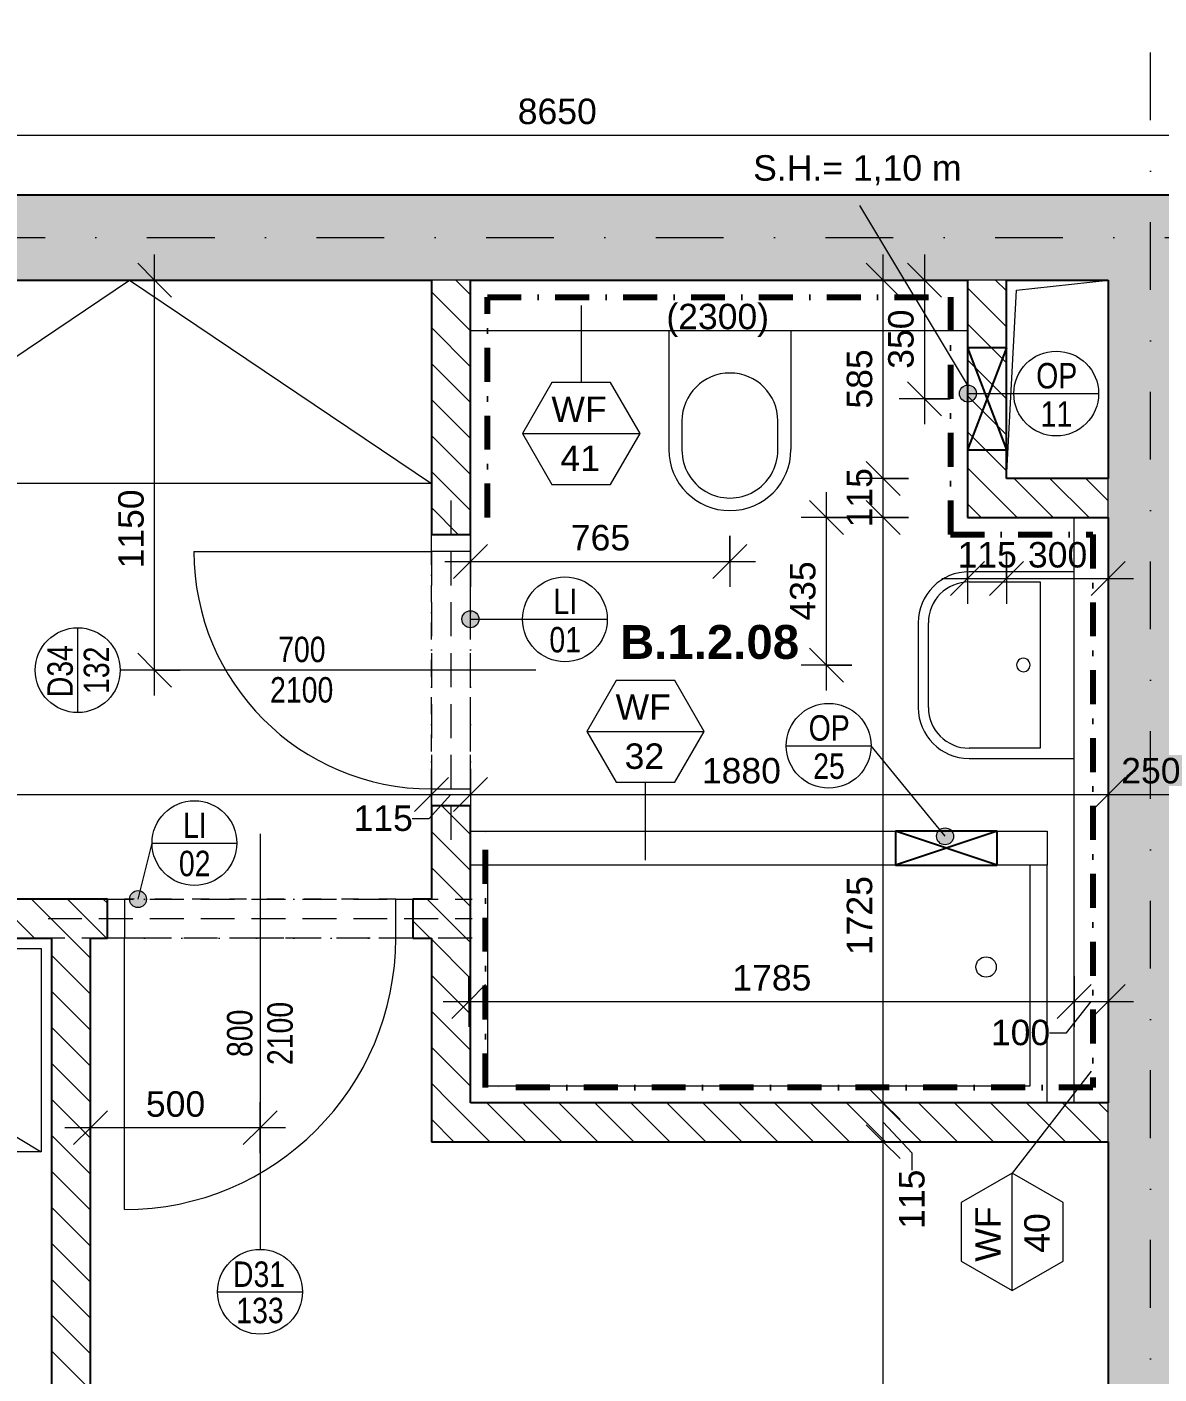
# Model space of a CAD drawing. Header units: millimetres. Extents: x -8633 to 38101, y -2985 to 57546.
# Drawn here: x 9259 to 12596, y 47453 to 51424 of the extents above; entities that cross this region are included whole.
import ezdxf

# ---------------------------------------------------------------- set-up
doc = ezdxf.new("R2010")
doc.units = ezdxf.units.MM
for name, pattern in [('HA_Dash_3mm-S1mm', [150, 100, -50]), ('HA_DashDot_10mm-S3mm', [500, 200, -150, 0, -150]), ('HA_DashDot_2_2mm-S0_6mm', [110, 50, -30, 0, -30]), ('HA_DashDot_4mm-S1mm', [200, 100, -50, 0, -50])]:
    doc.linetypes.add(name, pattern=pattern)
for name, color, linetype, lineweight in [('A-____-____-DIMS', 9, 'Continuous', 5), ('A-____-____-DIMS-50', 9, 'Continuous', 5), ('A-AREA-____-IDEN', 9, 'Continuous', 9), ('A-DETL-____-OTLN', 9, 'Continuous', 25), ('A-DETL-GENF-OTLN', 9, 'Continuous', 9), ('A-DOOR-____-IDEN', 9, 'Continuous', 9), ('A-DOOR-____-MCUT', 9, 'HA_DashDot_2_2mm-S0_6mm', 9), ('A-DOOR-____-OTLN', 9, 'Continuous', 9), ('A-DOOR-FRAM-MCUT', 9, 'Continuous', 9), ('A-GENM-____-HDLN', 9, 'HA_Dash_3mm-S1mm', 9), ('A-GENM-____-IDEN', 9, 'Continuous', 9), ('A-GENM-____-OTLN', 9, 'Continuous', 9), ('A-WALL-____-IDEN', 9, 'Continuous', 9), ('A-WALL-____-MCUT', 9, 'Continuous', 25), ('A-WALL-____-PATT', 9, 'Continuous', 25), ('G-____-____-TEXT', 9, 'Continuous', 5), ('I-FURN-____-OTLN', 9, 'Continuous', 9), ('I-WALL-____-MCUT', 9, 'Continuous', 25), ('I-WALL-____-OTLN', 9, 'Continuous', 9), ('P-SANR-FIXT-OTLN', 9, 'Continuous', 9), ('S-GRID-____-OTLN', 9, 'Continuous', 5)]:
    doc.layers.add(name, color=color, linetype=linetype, lineweight=lineweight)
doc.styles.add('Arial_1', font='arial.ttf', dxfattribs={"height": 75})
doc.styles.add('Arial_2', font='arial.ttf', dxfattribs={"width": 0.8, "height": 75})
doc.styles.add('Arial_B', font='arialbd.ttf', dxfattribs={"height": 100})
doc.dimstyles.new('Inner_Dimensions', dxfattribs={"dimscale": 304.8, "dimtxt": 76.519455, "dimasz": 0.328084, "dimexe": 0.246063, "dimexo": 0.0625, "dimgap": 0.032808, "dimtad": 1, "dimdec": 0, "dimzin": 0, "dimdsep": 46, "dimtxsty": 'Arial_1', "dimblk1": 'OBLIQUE', "dimblk2": 'OBLIQUE', "dimsah": 1, "dimcen": 0.09, "dimdle": 0.246063, "dimazin": 0, "dimtfac": 1, "dimtdec": 4, "dimtix": 1, "dimtmove": 0, "dimatfit": 3, "dimfxl": 0.246063, "dimfxlon": 1, "dimtvp": 1, "dimtolj": 1, "dimtzin": 0, "dimlwd": 9, "dimlwe": 9, "dimarcsym": 2})
doc.dimstyles.new('Inner_Dimensions_1', dxfattribs={"dimscale": 304.8, "dimtxt": 76.519455, "dimasz": 0.328084, "dimexe": 0.246063, "dimexo": 0.0625, "dimgap": 0.032808, "dimtad": 1, "dimdec": 0, "dimzin": 0, "dimdsep": 46, "dimtxsty": 'Arial_1', "dimblk1": 'OBLIQUE', "dimblk2": 'OBLIQUE', "dimsah": 1, "dimcen": 0.09, "dimdle": 0.246063, "dimazin": 0, "dimtfac": 1, "dimtdec": 4, "dimtix": 1, "dimtmove": 2, "dimatfit": 3, "dimfxl": 0.246063, "dimfxlon": 1, "dimtvp": 1, "dimtolj": 1, "dimtzin": 0, "dimlwd": 9, "dimlwe": 9, "dimarcsym": 2})
doc.dimstyles.new('Inner_Dimensions_2', dxfattribs={"dimscale": 304.8, "dimtxt": 76.519455, "dimasz": 0.328084, "dimexe": 0.246063, "dimexo": 0.0625, "dimgap": 0.032808, "dimtad": 1, "dimdec": 0, "dimzin": 0, "dimdsep": 46, "dimtxsty": 'Arial_1', "dimblk1": 'OBLIQUE', "dimblk2": 'OBLIQUE', "dimsah": 1, "dimcen": 0.09, "dimdle": 0.246063, "dimazin": 0, "dimtfac": 1, "dimtdec": 4, "dimtix": 1, "dimtmove": 1, "dimatfit": 3, "dimfxl": 0.246063, "dimfxlon": 1, "dimtvp": 1, "dimtolj": 1, "dimtzin": 0, "dimlwd": 9, "dimlwe": 9, "dimarcsym": 2})
pattern_1 = [(135, (0, 0), (-53.03301, -53.03301), [])]

# ---------------------------------------------------------------- blocks, each defined once
blk = doc.blocks.new('HA_DR_Single_Swing_Solid - In_BJ_700x2100-2124340-DPS_1NP - B')
at = {"layer": 'A-DOOR-____-MCUT'}
for p, q in [((-350, 57.5), (350, 57.5)), ((-350, -57.5), (350, -57.5))]:
    blk.add_line(p, q, dxfattribs=at)
at = {"layer": 'A-DOOR-____-OTLN', "lineweight": 5}
blk.add_line((350, 757.5), (350, 57.5), dxfattribs=at)
blk.add_arc((350, 57.5), 700, 90, 180, dxfattribs=at)
at = {"layer": 'A-DOOR-FRAM-MCUT'}
for p, q in [((-400, 57.5), (-350, 57.5)), ((-350, 57.5), (-350, -57.5)), ((350, 57.5), (400, 57.5)), ((350, -57.5), (350, 57.5)), ((-350, -57.5), (-400, -57.5)), ((400, -57.5), (350, -57.5))]:
    blk.add_line(p, q, dxfattribs=at)
blk = doc.blocks.new('HA_DR_Single_Swing_Solid - In_BJ_800x2100-2124336-DPS_1NP - B')
at = {"layer": 'A-DOOR-____-MCUT'}
for p, q in [((-400, 57.5), (400, 57.5)), ((-400, -57.5), (400, -57.5))]:
    blk.add_line(p, q, dxfattribs=at)
at = {"layer": 'A-DOOR-____-OTLN', "lineweight": 5}
blk.add_line((400, 857.5), (400, 57.5), dxfattribs=at)
blk.add_arc((400, 57.5), 800, 90, 180, dxfattribs=at)
at = {"layer": 'A-DOOR-FRAM-MCUT'}
for p, q in [((-450, 57.5), (-400, 57.5)), ((-400, 57.5), (-400, -57.5)), ((400, 57.5), (450, 57.5)), ((400, -57.5), (400, 57.5)), ((-400, -57.5), (-450, -57.5)), ((450, -57.5), (400, -57.5))]:
    blk.add_line(p, q, dxfattribs=at)
blk = doc.blocks.new('HA_GM_Shaft_Rectangle - Default-2138931-DPS_1NP - B')
at = {"layer": 'A-DETL-GENF-OTLN'}
for p, q in [((30, -30), (300, 0)), ((0, -585), (30, -30))]:
    blk.add_line(p, q, dxfattribs=at)
at = {"layer": 'A-GENM-____-OTLN'}
for p, q in [((0, -585), (0, 0)), ((0, 0), (300, 0)), ((300, 0), (300, -585)), ((300, -585), (0, -585))]:
    blk.add_line(p, q, dxfattribs=at)
blk = doc.blocks.new('ABMV_Toilet_WallHung - Default-1991236-DPS_1NP - B')
at = {"layer": 'P-SANR-FIXT-OTLN'}
for p, q in [((-55, 75), (-55, 424.6)), ((-16.3, 426.2), (-16.3, 340.3)), ((266.3, 340.3), (266.3, 426.2)), ((305, 75), (305, 424.6))]:
    blk.add_line(p, q, dxfattribs=at)
for centre, radius, start, end in [((125, 424.6), 180, 0, 180), ((125, 426.2), 141.3, 360, 180), ((125, 340.3), 141.3, 180, 360)]:
    blk.add_arc(centre, radius, start, end, dxfattribs=at)
blk = doc.blocks.new('ABMV_WashBasin_Generic - 550x460-1520088-DPS_1NP - B')
at = {"layer": 'P-SANR-FIXT-OTLN'}
for p, q in [((250, 510), (0, 510)), ((0, 480), (250, 480)), ((-150, 360), (-150, 50)), ((-120, 150), (-120, 360)), ((370, 360), (370, 150)), ((400, 50), (400, 360)), ((370, 150), (-120, 150))]:
    blk.add_line(p, q, dxfattribs=at)
for centre, radius, start, end in [((0, 360), 150, 90, 180), ((0, 360), 120, 90, 180), ((250, 360), 150, 360, 90), ((250, 360), 120, 360, 90), ((125, 200), 20, 90, 270), ((125, 200), 20, 270, 90)]:
    blk.add_arc(centre, radius, start, end, dxfattribs=at)
blk = doc.blocks.new('ABMV_Bathtub_Generic - 800_1700-1426710-DPS_1NP - B')
at = {"layer": 'P-SANR-FIXT-OTLN'}
for p, q in [((800, 0), (100, 0)), ((800, 0), (100, 0)), ((750, -50), (100, -50)), ((750, -50), (100, -50)), ((750, -1650), (750, -50)), ((750, -1650), (750, -50)), ((100, -1650), (750, -1650)), ((100, -1650), (750, -1650))]:
    blk.add_line(p, q, dxfattribs=at)
blk.add_circle((400, -180), 30, dxfattribs=at)
blk = doc.blocks.new('NAB_Šatní_skříň_ADNS - 600x2000xšířka-1538360-DPS_1NP - B')
at = {"layer": 'I-FURN-____-OTLN'}
for p, q in [((0, -600), (995, 0)), ((0, 0), (1990, 0)), ((0, -600), (0, 0)), ((995, 0), (1990, -600)), ((1990, 0), (1990, -600)), ((1990, -600), (0, -600))]:
    blk.add_line(p, q, dxfattribs=at)
blk = doc.blocks.new('NAB_Šatní_skříň_ADNS - 600x2000xšířka-1735419-DPS_1NP - B')
at = {"layer": 'I-FURN-____-OTLN'}
for p, q in [((0, -600), (890, 0)), ((890, 0), (1780, -600)), ((1780, -600), (0, -600))]:
    blk.add_line(p, q, dxfattribs=at)
blk = doc.blocks.new('HA_GM_Tiling_LineBased - Generic Tiles-2050446-DPS_1NP - B')
at = {"layer": 'A-GENM-____-OTLN', "linetype": 'HA_DashDot_4mm-S1mm', "lineweight": 80}
blk.add_line((50, -50), (700, -50), dxfattribs=at)
blk = doc.blocks.new('HA_GM_Tiling_LineBased - Generic Tiles-2050447-DPS_1NP - B')
at = {"layer": 'A-GENM-____-OTLN', "linetype": 'HA_DashDot_4mm-S1mm', "lineweight": 80}
blk.add_line((50, -50), (1415, -50), dxfattribs=at)
blk = doc.blocks.new('HA_GM_Tiling_LineBased - Generic Tiles-2050448-DPS_1NP - B')
at = {"layer": 'A-GENM-____-OTLN', "linetype": 'HA_DashDot_4mm-S1mm', "lineweight": 80}
blk.add_line((50, -50), (750, -50), dxfattribs=at)
blk = doc.blocks.new('HA_GM_Tiling_LineBased - Generic Tiles-2050449-DPS_1NP - B')
at = {"layer": 'A-GENM-____-OTLN', "linetype": 'HA_DashDot_4mm-S1mm', "lineweight": 80}
blk.add_line((-50, -50), (370, -50), dxfattribs=at)
blk = doc.blocks.new('HA_GM_Tiling_LineBased - Generic Tiles-2050450-DPS_1NP - B')
at = {"layer": 'A-GENM-____-OTLN', "linetype": 'HA_DashDot_4mm-S1mm', "lineweight": 80}
blk.add_line((50, -50), (1680, -50), dxfattribs=at)
blk = doc.blocks.new('HA_GM_Tiling_LineBased - Generic Tiles-2050451-DPS_1NP - B')
at = {"layer": 'A-GENM-____-OTLN', "linetype": 'HA_DashDot_4mm-S1mm', "lineweight": 80}
blk.add_line((50, -50), (1840, -50), dxfattribs=at)
blk = doc.blocks.new('HA_GM_Tiling_LineBased - Generic Tiles-2050440-DPS_1NP - B')
at = {"layer": 'A-GENM-____-OTLN', "linetype": 'HA_DashDot_4mm-S1mm', "lineweight": 80}
blk.add_line((50, -50), (830, -50), dxfattribs=at)
blk = doc.blocks.new('TB_Porotherm KP11_5_1000mm - TB_Porotherm KP11_5_1000mm-1925202-DPS_1NP - B')
at = {"layer": 'A-GENM-____-HDLN'}
for p, q in [((500, 57.5), (-500, 57.5)), ((-500, 0), (500, 0)), ((-500, -57.5), (500, -57.5))]:
    blk.add_line(p, q, dxfattribs=at)
blk = doc.blocks.new('TB_Porotherm KP11_5_1250mm - TB_Porotherm KP11_5_1250mm-1919733-DPS_1NP - B')
at = {"layer": 'A-GENM-____-HDLN'}
for p, q in [((-625, 57.5), (625, 57.5)), ((-625, 0), (625, 0)), ((625, -57.5), (-625, -57.5))]:
    blk.add_line(p, q, dxfattribs=at)
blk = doc.blocks.new('DIMBLOCK21-DPS_1NP - B')
at = {"layer": 'A-____-____-DIMS-50', "lineweight": 9}
for p, q in [((9635, 49452.7), (9635, 50752.7)), ((9635, 50677.7), (9585, 50727.7)), ((9560, 50677.7), (9710, 50677.7)), ((9635, 50677.7), (9560, 50677.7)), ((9635, 50677.7), (9685, 50627.7)), ((9635, 49527.7), (9585, 49577.7)), ((9710, 49527.7), (9560, 49527.7)), ((9635, 49527.7), (9685, 49477.7)), ((9635, 49527.7), (9710, 49527.7))]:
    blk.add_line(p, q, dxfattribs=at)
at = {"layer": 'A-____-____-DIMS-50', "color": 0, "lineweight": 9, "insert": (9527.6, 49827.4), "char_height": 75, "width": 276.883, "attachment_point": 1, "rotation": 90, "line_spacing_factor": 0.941778, "style": 'Arial_1'}
blk.add_mtext('1150', dxfattribs=at)
blk = doc.blocks.new('_Oblique')
at = {"color": 0, "linetype": 'ByBlock', "lineweight": -2}
blk.add_line((-0.5, -0.5), (0.5, 0.5), dxfattribs=at)
blk = doc.blocks.new('DIMBLOCK37-DPS_1NP - B')
at = {"layer": 'A-____-____-DIMS-50', "lineweight": 9}
for p, q in [((9445.7, 48104), (9445.7, 48254)), ((9945.7, 48104), (9945.7, 48254)), ((9445.7, 48179), (9495.7, 48229)), ((9945.7, 48179), (9995.7, 48229)), ((10020.7, 48179), (9370.7, 48179)), ((9445.7, 48179), (9395.7, 48129)), ((9445.7, 48179), (9445.7, 48104)), ((9945.7, 48179), (9895.7, 48129)), ((9945.7, 48179), (9945.7, 48104))]:
    blk.add_line(p, q, dxfattribs=at)
at = {"layer": 'A-____-____-DIMS-50', "color": 0, "lineweight": 9, "insert": (9609.2, 48286.3), "char_height": 75, "width": 207.662, "attachment_point": 1, "line_spacing_factor": 0.941778, "style": 'Arial_1'}
blk.add_mtext('500', dxfattribs=at)
blk = doc.blocks.new('HA_TAG_Door_TypeMark_wDimensions - Scale50_Left with Bouble-921048-DPS_1NP - B')
at = {"layer": 'A-DOOR-____-IDEN'}
for p, q in [((-2.5, 22), (2.5, 22)), ((0, -5), (0, 19.5))]:
    blk.add_line(p, q, dxfattribs=at)
blk.add_circle((0, 22), 2.5, dxfattribs=at)
blk = doc.blocks.new('HA_TAG_Door_TypeMark_wDimensions - Scale50_Right with Bouble-921060-DPS_1NP - B')
at = {"layer": 'A-DOOR-____-IDEN'}
for p, q in [((0, 5), (0, -19.5)), ((-2.5, -22), (2.5, -22))]:
    blk.add_line(p, q, dxfattribs=at)
blk.add_circle((0, -22), 2.5, dxfattribs=at)
blk = doc.blocks.new('DIMBLOCK102-DPS_1NP - B')
at = {"layer": 'A-____-____-DIMS-50', "lineweight": 9}
for p, q in [((7295.7, 49236.5), (7295.7, 49086.5)), ((7295.7, 49161.5), (7295.7, 49236.5)), ((7295.7, 49161.5), (7345.7, 49211.5)), ((10450.7, 49236.5), (10450.7, 49086.5)), ((10450.7, 49161.5), (10450.7, 49236.5)), ((10450.7, 49161.5), (10500.7, 49211.5)), ((7295.7, 49161.5), (7245.7, 49111.5)), ((7295.7, 49161.5), (10450.7, 49161.5)), ((10450.7, 49161.5), (10400.7, 49111.5))]:
    blk.add_line(p, q, dxfattribs=at)
at = {"layer": 'A-____-____-DIMS-50', "color": 0, "lineweight": 9, "insert": (8757.8, 49268.9), "char_height": 75, "width": 276.883, "attachment_point": 1, "line_spacing_factor": 0.941778, "style": 'Arial_1'}
blk.add_mtext('3155', dxfattribs=at)
blk = doc.blocks.new('DIMBLOCK103-DPS_1NP - B')
at = {"layer": 'A-____-____-DIMS-50', "lineweight": 9}
for p, q in [((10450.7, 49236.5), (10450.7, 49086.5)), ((10450.7, 49161.5), (10450.7, 49236.5)), ((10450.7, 49161.5), (10500.7, 49211.5)), ((10565.7, 49236.5), (10565.7, 49086.5)), ((10565.7, 49161.5), (10565.7, 49236.5)), ((10565.7, 49161.5), (10615.7, 49211.5)), ((10450.7, 49161.5), (10400.7, 49111.5)), ((10444.3, 49090.3), (10508.2, 49161.5)), ((10450.7, 49161.5), (10565.7, 49161.5)), ((10565.7, 49161.5), (10515.7, 49111.5)), ((10394.3, 49090.3), (10444.3, 49090.3))]:
    blk.add_line(p, q, dxfattribs=at)
at = {"layer": 'A-____-____-DIMS-50', "color": 0, "lineweight": 9, "insert": (10221.2, 49128.8), "char_height": 75, "width": 207.662, "attachment_point": 1, "line_spacing_factor": 0.941778, "style": 'Arial_1'}
blk.add_mtext('115', dxfattribs=at)
blk = doc.blocks.new('DIMBLOCK104-DPS_1NP - B')
at = {"layer": 'A-____-____-DIMS-50', "lineweight": 9}
for p, q in [((10565.7, 49236.5), (10565.7, 49086.5)), ((10565.7, 49161.5), (10565.7, 49236.5)), ((10565.7, 49161.5), (10615.7, 49211.5)), ((12445.7, 49236.5), (12445.7, 49086.5)), ((12445.7, 49161.5), (12445.7, 49236.5)), ((12445.7, 49161.5), (12495.7, 49211.5)), ((10565.7, 49161.5), (10515.7, 49111.5)), ((10565.7, 49161.5), (12445.7, 49161.5)), ((12445.7, 49161.5), (12395.7, 49111.5))]:
    blk.add_line(p, q, dxfattribs=at)
at = {"layer": 'A-____-____-DIMS-50', "color": 0, "lineweight": 9, "insert": (11248, 49268.9), "char_height": 75, "width": 276.883, "attachment_point": 1, "line_spacing_factor": 0.941778, "style": 'Arial_1'}
blk.add_mtext('1880', dxfattribs=at)
blk = doc.blocks.new('DIMBLOCK105-DPS_1NP - B')
at = {"layer": 'A-____-____-DIMS-50', "lineweight": 9}
for p, q in [((12445.7, 49236.5), (12445.7, 49086.5)), ((12445.7, 49161.5), (12445.7, 49236.5)), ((12445.7, 49161.5), (12495.7, 49211.5)), ((12695.7, 49236.5), (12695.7, 49086.5)), ((12695.7, 49161.5), (12695.7, 49236.5)), ((12695.7, 49161.5), (12745.7, 49211.5)), ((12445.7, 49161.5), (12395.7, 49111.5)), ((12445.7, 49161.5), (12695.7, 49161.5)), ((12695.7, 49161.5), (12645.7, 49111.5))]:
    blk.add_line(p, q, dxfattribs=at)
at = {"layer": 'A-____-____-DIMS-50', "color": 0, "lineweight": 9, "insert": (12484.2, 49268.9), "char_height": 75, "width": 207.662, "attachment_point": 1, "line_spacing_factor": 0.941778, "style": 'Arial_1'}
blk.add_mtext('250', dxfattribs=at)
blk = doc.blocks.new('DIMBLOCK149-DPS_1NP - B')
at = {"layer": 'A-____-____-DIMS-50', "lineweight": 9}
for p, q in [((6495.7, 51180.2), (6495.7, 51030.2)), ((6495.7, 51105.2), (6495.7, 51180.2)), ((6495.7, 51105.2), (6545.7, 51155.2)), ((15145.7, 51180.2), (15145.7, 51030.2)), ((15145.7, 51105.2), (15145.7, 51180.2)), ((15145.7, 51105.2), (15195.7, 51155.2)), ((6495.7, 51105.2), (6445.7, 51055.2)), ((6495.7, 51105.2), (15220.7, 51105.2)), ((15145.7, 51105.2), (15095.7, 51055.2))]:
    blk.add_line(p, q, dxfattribs=at)
at = {"layer": 'A-____-____-DIMS-50', "color": 0, "lineweight": 9, "insert": (10705.3, 51212.5), "char_height": 75, "width": 276.883, "attachment_point": 1, "line_spacing_factor": 0.941778, "style": 'Arial_1'}
blk.add_mtext('8650', dxfattribs=at)
blk = doc.blocks.new('DIMBLOCK176-DPS_1NP - B')
at = {"layer": 'A-____-____-DIMS-50', "lineweight": 9}
for p, q in [((11782.4, 48137.7), (11732.4, 48187.7)), ((11707.4, 48137.7), (11857.4, 48137.7)), ((11782.4, 48137.7), (11707.4, 48137.7)), ((11782.4, 43977.7), (11782.4, 48137.7)), ((11782.4, 48137.7), (11832.4, 48087.7)), ((11782.4, 44052.7), (11732.4, 44102.7)), ((11857.4, 44052.7), (11707.4, 44052.7)), ((11782.4, 44052.7), (11832.4, 44002.7)), ((11782.4, 44052.7), (11857.4, 44052.7))]:
    blk.add_line(p, q, dxfattribs=at)
at = {"layer": 'A-____-____-DIMS-50', "color": 0, "lineweight": 9, "insert": (11675.1, 46226.1), "char_height": 75, "width": 276.883, "attachment_point": 1, "rotation": 90, "line_spacing_factor": 0.941778, "style": 'Arial_1'}
blk.add_mtext('4085', dxfattribs=at)
blk = doc.blocks.new('DIMBLOCK177-DPS_1NP - B')
at = {"layer": 'A-____-____-DIMS-50', "lineweight": 9}
for p, q in [((11782.4, 48252.7), (11732.4, 48302.7)), ((11707.4, 48252.7), (11857.4, 48252.7)), ((11782.4, 48252.7), (11707.4, 48252.7)), ((11782.4, 48137.7), (11782.4, 48252.7)), ((11782.4, 48252.7), (11832.4, 48202.7)), ((11782.4, 48137.7), (11732.4, 48187.7)), ((11867.8, 48103.7), (11782.4, 48195.2)), ((11707.4, 48137.7), (11857.4, 48137.7)), ((11782.4, 48137.7), (11707.4, 48137.7)), ((11782.4, 48137.7), (11832.4, 48087.7)), ((11867.8, 48053.7), (11867.8, 48103.7))]:
    blk.add_line(p, q, dxfattribs=at)
at = {"layer": 'A-____-____-DIMS-50', "color": 0, "lineweight": 9, "insert": (11829.3, 47880.6), "char_height": 75, "width": 207.662, "attachment_point": 1, "rotation": 90, "line_spacing_factor": 0.941778, "style": 'Arial_1'}
blk.add_mtext('115', dxfattribs=at)
blk = doc.blocks.new('DIMBLOCK178-DPS_1NP - B')
at = {"layer": 'A-____-____-DIMS-50', "lineweight": 9}
for p, q in [((11782.4, 49977.7), (11732.4, 50027.7)), ((11857.4, 49977.7), (11707.4, 49977.7)), ((11782.4, 48252.7), (11782.4, 49977.7)), ((11782.4, 49977.7), (11832.4, 49927.7)), ((11782.4, 49977.7), (11857.4, 49977.7)), ((11782.4, 48252.7), (11732.4, 48302.7)), ((11707.4, 48252.7), (11857.4, 48252.7)), ((11782.4, 48252.7), (11707.4, 48252.7)), ((11782.4, 48252.7), (11832.4, 48202.7))]:
    blk.add_line(p, q, dxfattribs=at)
at = {"layer": 'A-____-____-DIMS-50', "color": 0, "lineweight": 9, "insert": (11675.1, 48687.6), "char_height": 75, "width": 276.883, "attachment_point": 1, "rotation": 90, "line_spacing_factor": 0.941778, "style": 'Arial_1'}
blk.add_mtext('1725', dxfattribs=at)
blk = doc.blocks.new('DIMBLOCK179-DPS_1NP - B')
at = {"layer": 'A-____-____-DIMS-50', "lineweight": 9}
for p, q in [((11782.4, 50092.7), (11732.4, 50142.7)), ((11857.4, 50092.7), (11707.4, 50092.7)), ((11782.4, 49977.7), (11782.4, 50092.7)), ((11782.4, 50092.7), (11832.4, 50042.7)), ((11782.4, 50092.7), (11857.4, 50092.7)), ((11782.4, 49977.7), (11732.4, 50027.7)), ((11857.4, 49977.7), (11707.4, 49977.7)), ((11782.4, 49977.7), (11832.4, 49927.7)), ((11782.4, 49977.7), (11857.4, 49977.7))]:
    blk.add_line(p, q, dxfattribs=at)
at = {"layer": 'A-____-____-DIMS-50', "color": 0, "lineweight": 9, "insert": (11675.1, 49948.7), "char_height": 75, "width": 207.662, "attachment_point": 1, "rotation": 90, "line_spacing_factor": 0.941778, "style": 'Arial_1'}
blk.add_mtext('115', dxfattribs=at)
blk = doc.blocks.new('DIMBLOCK180-DPS_1NP - B')
at = {"layer": 'A-____-____-DIMS-50', "lineweight": 9}
for p, q in [((11782.4, 50092.7), (11782.4, 50752.7)), ((11782.4, 50677.7), (11732.4, 50727.7)), ((11707.4, 50677.7), (11857.4, 50677.7)), ((11782.4, 50677.7), (11707.4, 50677.7)), ((11782.4, 50677.7), (11832.4, 50627.7)), ((11782.4, 50092.7), (11732.4, 50142.7)), ((11857.4, 50092.7), (11707.4, 50092.7)), ((11782.4, 50092.7), (11832.4, 50042.7)), ((11782.4, 50092.7), (11857.4, 50092.7))]:
    blk.add_line(p, q, dxfattribs=at)
at = {"layer": 'A-____-____-DIMS-50', "color": 0, "lineweight": 9, "insert": (11675.1, 50298.7), "char_height": 75, "width": 207.662, "attachment_point": 1, "rotation": 90, "line_spacing_factor": 0.941778, "style": 'Arial_1'}
blk.add_mtext('585', dxfattribs=at)
blk = doc.blocks.new('DIMBLOCK181-DPS_1NP - B')
at = {"layer": 'A-____-____-DIMS-50', "lineweight": 9}
for p, q in [((12030.7, 49872.9), (12030.7, 49722.9)), ((12030.7, 49797.9), (12030.7, 49872.9)), ((12030.7, 49797.9), (12080.7, 49847.9)), ((12145.7, 49872.9), (12145.7, 49722.9)), ((12145.7, 49797.9), (12145.7, 49872.9)), ((12145.7, 49797.9), (12195.7, 49847.9)), ((11955.7, 49797.9), (12145.7, 49797.9)), ((12030.7, 49797.9), (11980.7, 49747.9)), ((12145.7, 49797.9), (12095.7, 49747.9))]:
    blk.add_line(p, q, dxfattribs=at)
at = {"layer": 'A-____-____-DIMS-50', "color": 0, "lineweight": 9, "insert": (12001.7, 49905.3), "char_height": 75, "width": 207.662, "attachment_point": 1, "line_spacing_factor": 0.941778, "style": 'Arial_1'}
blk.add_mtext('115', dxfattribs=at)
blk = doc.blocks.new('DIMBLOCK182-DPS_1NP - B')
at = {"layer": 'A-____-____-DIMS-50', "lineweight": 9}
for p, q in [((12145.7, 49872.9), (12145.7, 49722.9)), ((12145.7, 49797.9), (12145.7, 49872.9)), ((12145.7, 49797.9), (12195.7, 49847.9)), ((12445.7, 49872.9), (12445.7, 49722.9)), ((12445.7, 49797.9), (12445.7, 49872.9)), ((12445.7, 49797.9), (12495.7, 49847.9)), ((12145.7, 49797.9), (12095.7, 49747.9)), ((12145.7, 49797.9), (12520.7, 49797.9)), ((12445.7, 49797.9), (12395.7, 49747.9))]:
    blk.add_line(p, q, dxfattribs=at)
at = {"layer": 'A-____-____-DIMS-50', "color": 0, "lineweight": 9, "insert": (12209.2, 49905.3), "char_height": 75, "width": 207.662, "attachment_point": 1, "line_spacing_factor": 0.941778, "style": 'Arial_1'}
blk.add_mtext('300', dxfattribs=at)
blk = doc.blocks.new('HA_TAG_WA_Partitions - Group _ Type Mark-556634-DPS_1NP - B')
at = {"layer": 'A-WALL-____-IDEN'}
for p, q in [((-1.732, 3), (-3.464, 0)), ((1.732, 3), (-1.732, 3)), ((3.464, 0), (1.732, 3)), ((-3.464, 0), (3.464, 0)), ((-3.464, 0), (-1.732, -3)), ((1.732, -3), (3.464, 0)), ((-1.732, -3), (1.732, -3))]:
    blk.add_line(p, q, dxfattribs=at)
blk = doc.blocks.new('DIMBLOCK202-DPS_1NP - B')
at = {"layer": 'A-____-____-DIMS-50', "lineweight": 9}
for p, q in [((10560.7, 48626), (10560.7, 48476)), ((10560.7, 48551), (10560.7, 48626)), ((12345.7, 48626), (12345.7, 48476)), ((12345.7, 48551), (12345.7, 48626)), ((10560.7, 48551), (10610.7, 48601)), ((12345.7, 48551), (12395.7, 48601)), ((10485.7, 48551), (12345.7, 48551)), ((10560.7, 48551), (10510.7, 48501)), ((12345.7, 48551), (12295.7, 48501))]:
    blk.add_line(p, q, dxfattribs=at)
at = {"layer": 'A-____-____-DIMS-50', "color": 0, "lineweight": 9, "insert": (11337.8, 48658.4), "char_height": 75, "width": 276.883, "attachment_point": 1, "line_spacing_factor": 0.941778, "style": 'Arial_1'}
blk.add_mtext('1785', dxfattribs=at)
blk = doc.blocks.new('DIMBLOCK203-DPS_1NP - B')
at = {"layer": 'A-____-____-DIMS-50', "lineweight": 9}
for p, q in [((12345.7, 48626), (12345.7, 48476)), ((12345.7, 48551), (12345.7, 48626)), ((12445.7, 48626), (12445.7, 48476)), ((12445.7, 48551), (12445.7, 48626)), ((12345.7, 48551), (12395.7, 48601)), ((12445.7, 48551), (12495.7, 48601)), ((12345.7, 48551), (12295.7, 48501)), ((12323.1, 48458.7), (12395.7, 48551)), ((12345.7, 48551), (12520.7, 48551)), ((12445.7, 48551), (12395.7, 48501)), ((12273.1, 48458.7), (12323.1, 48458.7))]:
    blk.add_line(p, q, dxfattribs=at)
at = {"layer": 'A-____-____-DIMS-50', "color": 0, "lineweight": 9, "insert": (12100, 48497.2), "char_height": 75, "width": 207.662, "attachment_point": 1, "line_spacing_factor": 0.941778, "style": 'Arial_1'}
blk.add_mtext('100', dxfattribs=at)
blk = doc.blocks.new('HA_TAG_GM_Products - Generic-588599-DPS_1NP - B')
at = {"layer": 'A-GENM-____-IDEN'}
blk.add_line((-2.5, 0), (2.5, 0), dxfattribs=at)
blk.add_circle((0, 0), 2.5, dxfattribs=at)
blk = doc.blocks.new('DIMBLOCK254-DPS_1NP - B')
at = {"layer": 'A-____-____-DIMS-50', "lineweight": 9}
for p, q in [((11904.5, 50752.7), (11904.5, 50252.5)), ((11904.5, 50677.7), (11854.5, 50727.7)), ((11979.5, 50677.7), (11829.5, 50677.7)), ((11904.5, 50677.7), (11954.5, 50627.7)), ((11904.5, 50677.7), (11979.5, 50677.7)), ((11904.5, 50327.5), (11854.5, 50377.5)), ((11979.5, 50327.5), (11829.5, 50327.5)), ((11904.5, 50327.5), (11954.5, 50277.5)), ((11904.5, 50327.5), (11979.5, 50327.5))]:
    blk.add_line(p, q, dxfattribs=at)
at = {"layer": 'A-____-____-DIMS-50', "color": 0, "lineweight": 9, "insert": (11797.1, 50416.1), "char_height": 75, "width": 207.662, "attachment_point": 1, "rotation": 90, "line_spacing_factor": 0.941778, "style": 'Arial_1'}
blk.add_mtext('350', dxfattribs=at)
blk = doc.blocks.new('DIMBLOCK266-DPS_1NP - B')
at = {"layer": 'A-____-____-DIMS-50', "lineweight": 9}
for p, q in [((11615.3, 49467.7), (11615.3, 50052.7)), ((11615.3, 49977.7), (11565.3, 50027.7)), ((11690.3, 49977.7), (11540.3, 49977.7)), ((11615.3, 49977.7), (11665.3, 49927.7)), ((11615.3, 49977.7), (11690.3, 49977.7)), ((11615.3, 49542.7), (11565.3, 49592.7)), ((11690.3, 49542.7), (11540.3, 49542.7)), ((11615.3, 49542.7), (11665.3, 49492.7)), ((11615.3, 49542.7), (11690.3, 49542.7))]:
    blk.add_line(p, q, dxfattribs=at)
at = {"layer": 'A-____-____-DIMS-50', "color": 0, "lineweight": 9, "insert": (11507.9, 49673.7), "char_height": 75, "width": 207.662, "attachment_point": 1, "rotation": 90, "line_spacing_factor": 0.941778, "style": 'Arial_1'}
blk.add_mtext('435', dxfattribs=at)
blk = doc.blocks.new('DIMBLOCK269-DPS_1NP - B')
at = {"layer": 'A-____-____-DIMS-50', "lineweight": 9}
for p, q in [((10565.7, 49923.4), (10565.7, 49773.4)), ((10565.7, 49848.4), (10565.7, 49923.4)), ((11330.7, 49923.4), (11330.7, 49773.4)), ((11330.7, 49848.4), (11330.7, 49923.4)), ((10565.7, 49848.4), (10615.7, 49898.4)), ((11330.7, 49848.4), (11380.7, 49898.4)), ((10490.7, 49848.4), (11405.7, 49848.4)), ((10565.7, 49848.4), (10515.7, 49798.4)), ((11330.7, 49848.4), (11280.7, 49798.4))]:
    blk.add_line(p, q, dxfattribs=at)
at = {"layer": 'A-____-____-DIMS-50', "color": 0, "lineweight": 9, "insert": (10861.7, 49955.8), "char_height": 75, "width": 207.662, "attachment_point": 1, "line_spacing_factor": 0.941778, "style": 'Arial_1'}
blk.add_mtext('765', dxfattribs=at)

msp = doc.modelspace()

# ---------------------------------------------------------------- hatches: boundary and pattern name
at = {"layer": 'A-GENM-____-IDEN'}
h = msp.add_hatch(color=256, dxfattribs=at)
edge = h.paths.add_edge_path()
edge.add_arc((12032.3, 50343.1), 25, 0, 360)
h = msp.add_hatch(color=256, dxfattribs=at)
edge = h.paths.add_edge_path()
edge.add_arc((10565.7, 49677.7), 25, 0, 360)
h = msp.add_hatch(color=256, dxfattribs=at)
edge = h.paths.add_edge_path()
edge.add_arc((11964.8, 49037.9), 25, 0, 360)
h = msp.add_hatch(color=256, dxfattribs=at)
edge = h.paths.add_edge_path()
edge.add_arc((9585.9, 48852.7), 25, 0, 360)
at = {"layer": 'A-WALL-____-PATT', "lineweight": 9}
h = msp.add_hatch(color=256, dxfattribs=at)
h.paths.add_polyline_path([(11321.4, 50677.7), (15145.7, 50677.7), (15145.7, 50927.7), (6495.7, 50927.7), (6495.7, 50677.7), (10565.7, 50677.7)])
h.paths.add_polyline_path([(5380.7, 50677.7), (5495.7, 50677.7), (5495.7, 50927.7), (1645.7, 50927.7), (1645.7, 50677.7), (5133.9, 50677.7)])
at = {"layer": 'A-WALL-____-PATT', "lineweight": 5}
h = msp.add_hatch(dxfattribs=at)
h.set_pattern_fill('FP_2', color=256, style=0, pattern_type=2)
h.set_pattern_definition(pattern_1)
h.paths.add_polyline_path([(10450.7, 48252.7), (10565.7, 48252.7), (10565.7, 49127.7), (10450.7, 49127.7), (10450.7, 48698)])
h.paths.add_polyline_path([(10565.7, 49927.7), (10565.7, 50677.7), (10450.7, 50677.7), (10450.7, 49927.7)])
h = msp.add_hatch(dxfattribs=at)
h.set_pattern_fill('FP_2', color=256, style=0, pattern_type=2)
h.set_pattern_definition(pattern_1)
h.paths.add_polyline_path([(12145.7, 49977.7), (12145.7, 50677.7), (12030.7, 50677.7), (12030.7, 49977.7)])
at = {"layer": 'A-WALL-____-PATT', "lineweight": 9}
msp.add_hatch(color=256, dxfattribs=at).paths.add_polyline_path([(12445.7, 44052.7), (12695.7, 44052.7), (12695.7, 50677.7), (12445.7, 50677.7), (12445.7, 44620.1)])
at = {"layer": 'A-WALL-____-PATT', "lineweight": 5}
h = msp.add_hatch(dxfattribs=at)
h.set_pattern_fill('FP_2', color=256, style=0, pattern_type=2)
h.set_pattern_definition(pattern_1)
h.paths.add_polyline_path([(12445.7, 49977.7), (12445.7, 50092.7), (12145.7, 50092.7), (12145.7, 49977.7)])
h = msp.add_hatch(dxfattribs=at)
h.set_pattern_fill('FP_2', color=256, style=0, pattern_type=2)
h.set_pattern_definition(pattern_1)
h.paths.add_polyline_path([(10395.7, 48737.7), (10450.7, 48737.7), (10450.7, 48852.7), (10395.7, 48852.7)])
h.paths.add_polyline_path([(8227.6, 48737.7), (9495.7, 48737.7), (9495.7, 48852.7), (7295.7, 48852.7), (7295.7, 48737.7)])
h = msp.add_hatch(dxfattribs=at)
h.set_pattern_fill('FP_2', color=256, style=0, pattern_type=2)
h.set_pattern_definition(pattern_1)
h.paths.add_polyline_path([(9445.7, 44052.7), (9445.7, 48737.7), (9330.7, 48737.7), (9330.7, 44052.7)])
h = msp.add_hatch(dxfattribs=at)
h.set_pattern_fill('FP_2', color=256, style=0, pattern_type=2)
h.set_pattern_definition(pattern_1)
h.paths.add_polyline_path([(12445.7, 48137.7), (12445.7, 48252.7), (10450.7, 48252.7), (10450.7, 48137.7)])

# ---------------------------------------------------------------- linework, layer by layer
at = {"layer": 'A-DETL-____-OTLN'}
for p, q in [((12030.7, 50477.5), (12030.7, 50177.5)), ((12145.7, 50477.5), (12030.7, 50477.5)), ((12030.7, 50477.5), (12145.7, 50177.5)), ((12145.7, 50477.5), (12030.7, 50177.5)), ((12145.7, 50177.5), (12145.7, 50477.5)), ((12030.7, 50177.5), (12145.7, 50177.5)), ((12118.4, 49052.7), (11818.4, 49052.7)), ((11818.4, 49052.7), (11818.4, 48952.7)), ((12118.4, 49052.7), (11818.4, 48952.7)), ((12118.4, 48952.7), (11818.4, 49052.7)), ((12118.4, 48952.7), (12118.4, 49052.7)), ((11818.4, 48952.7), (12118.4, 48952.7))]:
    msp.add_line(p, q, dxfattribs=at)
at = {"layer": 'A-GENM-____-IDEN'}
for p, q in [((12032.3, 50343.1), (12167.5, 50343.1)), ((10565.7, 49677.7), (10719.3, 49677.7)), ((11964.8, 49037.9), (11746.9, 49304.8)), ((9585.9, 48852.7), (9627.3, 49018))]:
    msp.add_line(p, q, dxfattribs=at)
for centre in [(12032.3, 50343.1), (10565.7, 49677.7), (11964.8, 49037.9), (9585.9, 48852.7)]:
    msp.add_circle(centre, 25, dxfattribs=at)
at = {"layer": 'A-WALL-____-IDEN'}
for p, q in [((10892.5, 50602.7), (10892.5, 50375.3)), ((11081.7, 48967.4), (11081.7, 49197.3)), ((12395.7, 48345.8), (12162.7, 48045))]:
    msp.add_line(p, q, dxfattribs=at)
at = {"layer": 'A-WALL-____-MCUT', "lineweight": 9}
for p, q in [((10565.7, 50677.7), (10450.7, 50677.7)), ((12145.7, 50677.7), (12030.7, 50677.7)), ((12445.7, 49977.7), (12445.7, 50092.7)), ((12445.7, 48137.7), (12445.7, 48252.7))]:
    msp.add_line(p, q, dxfattribs=at)
at = {"layer": 'G-____-____-TEXT', "color": 250, "lineweight": 9}
msp.add_line((12034.2, 50364.1), (11713.4, 50897.7), dxfattribs=at)
at = {"layer": 'I-WALL-____-MCUT'}
for p, q in [((15145.7, 50927.7), (6495.7, 50927.7)), ((8670.7, 50677.7), (10450.7, 50677.7)), ((10450.7, 50677.7), (10450.7, 49927.7)), ((10565.7, 50677.7), (12030.7, 50677.7)), ((10565.7, 49927.7), (10565.7, 50677.7)), ((12030.7, 50677.7), (12030.7, 49977.7)), ((12145.7, 50677.7), (12445.7, 50677.7)), ((12145.7, 50092.7), (12145.7, 50677.7)), ((12445.7, 50677.7), (12445.7, 50092.7)), ((12445.7, 50092.7), (12145.7, 50092.7)), ((12030.7, 49977.7), (12445.7, 49977.7)), ((12445.7, 49977.7), (12445.7, 48252.7)), ((10450.7, 49927.7), (10565.7, 49927.7)), ((10565.7, 49127.7), (10450.7, 49127.7)), ((10450.7, 49127.7), (10450.7, 48852.7)), ((10565.7, 48252.7), (10565.7, 49127.7)), ((9495.7, 48852.7), (7295.7, 48852.7)), ((9495.7, 48737.7), (9495.7, 48852.7)), ((10450.7, 48852.7), (10395.7, 48852.7)), ((10395.7, 48852.7), (10395.7, 48737.7)), ((7295.7, 48737.7), (9330.7, 48737.7)), ((9330.7, 48737.7), (9330.7, 44052.7)), ((9445.7, 48737.7), (9495.7, 48737.7)), ((9445.7, 44052.7), (9445.7, 48737.7)), ((10395.7, 48737.7), (10450.7, 48737.7)), ((10450.7, 48737.7), (10450.7, 48137.7)), ((12445.7, 48252.7), (10565.7, 48252.7)), ((10450.7, 48137.7), (12445.7, 48137.7)), ((12445.7, 48137.7), (12445.7, 44052.7))]:
    msp.add_line(p, q, dxfattribs=at)
at = {"layer": 'I-WALL-____-OTLN'}
for p, q in [((12030.7, 50527.7), (10565.7, 50527.7)), ((12345.7, 48252.7), (12345.7, 49977.7)), ((10565.7, 49052.7), (12265.7, 49052.7)), ((12265.7, 49052.7), (12265.7, 48952.7)), ((12265.7, 48952.7), (10565.7, 48952.7))]:
    msp.add_line(p, q, dxfattribs=at)
at = {"layer": 'S-GRID-____-OTLN', "linetype": 'HA_DashDot_10mm-S3mm', "lineweight": 9}
for p, q in [((12570.7, 38646.2), (12570.7, 55921.8)), ((-6891.4, 50802.7), (21515.9, 50802.7))]:
    msp.add_line(p, q, dxfattribs=at)

# ---------------------------------------------------------------- block references
at = {"layer": 'A-DOOR-____-IDEN', "xscale": 49.99999999999998, "yscale": 49.99999999999998, "zscale": 49.99999999999998, "rotation": 89.99999999999993}
msp.add_blockref('HA_TAG_Door_TypeMark_wDimensions - Scale50_Left with Bouble-921048-DPS_1NP - B', (10508.2, 49527.7), dxfattribs=at)
at = {"layer": 'A-DOOR-____-IDEN', "xscale": 49.99999999999998, "yscale": 49.99999999999998, "zscale": 49.99999999999998}
msp.add_blockref('HA_TAG_Door_TypeMark_wDimensions - Scale50_Right with Bouble-921060-DPS_1NP - B', (9945.7, 48795.2), dxfattribs=at)
at = {"layer": 'A-DOOR-____-OTLN'}
for name, p, rotation in [('HA_DR_Single_Swing_Solid - In_BJ_700x2100-2124340-DPS_1NP - B', (10508.2, 49527.7), 89.99999999999984), ('HA_DR_Single_Swing_Solid - In_BJ_800x2100-2124336-DPS_1NP - B', (9945.7, 48795.2), 180)]:
    msp.add_blockref(name, p, dxfattribs=dict(at, rotation=rotation))
at = {"layer": 'A-GENM-____-IDEN', "xscale": 49.99999999999998, "yscale": 49.99999999999998, "zscale": 49.99999999999998}
for p in [(12292.5, 50343.1), (10844.3, 49677.7), (11621.9, 49304.8), (9752.3, 49018)]:
    msp.add_blockref('HA_TAG_GM_Products - Generic-588599-DPS_1NP - B', p, dxfattribs=at)
at = {"layer": 'A-GENM-____-OTLN', "lineweight": 5}
msp.add_blockref('HA_GM_Shaft_Rectangle - Default-2138931-DPS_1NP - B', (12145.7, 50677.7), dxfattribs=at)
at = {"layer": 'A-GENM-____-OTLN', "linetype": 'HA_DashDot_4mm-S1mm', "lineweight": 80}
for name, p, rotation in [('HA_GM_Tiling_LineBased - Generic Tiles-2050446-DPS_1NP - B', (10565.7, 49927.7), 89.99999999999984), ('HA_GM_Tiling_LineBased - Generic Tiles-2050448-DPS_1NP - B', (12030.7, 50677.7), 269.9999999999998), ('HA_GM_Tiling_LineBased - Generic Tiles-2050450-DPS_1NP - B', (12450.7, 49977.7), 269.9999999999999), ('HA_GM_Tiling_LineBased - Generic Tiles-2050440-DPS_1NP - B', (10560.7, 48247.7), 89.99999999999986), ('HA_GM_Tiling_LineBased - Generic Tiles-2050451-DPS_1NP - B', (12450.7, 48247.7), 180)]:
    msp.add_blockref(name, p, dxfattribs=dict(at, rotation=rotation))
for name, p in [('HA_GM_Tiling_LineBased - Generic Tiles-2050447-DPS_1NP - B', (10565.7, 50677.7)), ('HA_GM_Tiling_LineBased - Generic Tiles-2050449-DPS_1NP - B', (12030.7, 49977.7))]:
    msp.add_blockref(name, p, dxfattribs=at)
at = {"layer": 'A-GENM-____-OTLN', "rotation": 269.9999999999998}
msp.add_blockref('TB_Porotherm KP11_5_1000mm - TB_Porotherm KP11_5_1000mm-1925202-DPS_1NP - B', (10508.2, 49527.7), dxfattribs=at)
at = {"layer": 'A-GENM-____-OTLN'}
msp.add_blockref('TB_Porotherm KP11_5_1250mm - TB_Porotherm KP11_5_1250mm-1919733-DPS_1NP - B', (9945.7, 48795.2), dxfattribs=at)
at = {"layer": 'A-WALL-____-IDEN', "xscale": 49.99999999999998, "yscale": 49.99999999999998, "zscale": 49.99999999999998}
for p in [(10892.5, 50225.3), (11081.7, 49347.3)]:
    msp.add_blockref('HA_TAG_WA_Partitions - Group _ Type Mark-556634-DPS_1NP - B', p, dxfattribs=at)
at = {"layer": 'A-WALL-____-IDEN', "xscale": 49.99999999999998, "yscale": 49.99999999999998, "zscale": 49.99999999999998, "rotation": 89.99999999999993}
msp.add_blockref('HA_TAG_WA_Partitions - Group _ Type Mark-556634-DPS_1NP - B', (12162.7, 47871.8), dxfattribs=at)
at = {"layer": 'I-FURN-____-OTLN'}
for name, p in [('NAB_Šatní_skříň_ADNS - 600x2000xšířka-1735419-DPS_1NP - B', (8670.7, 50677.7)), ('NAB_Šatní_skříň_ADNS - 600x2000xšířka-1538360-DPS_1NP - B', (7310.7, 48707.7))]:
    msp.add_blockref(name, p, dxfattribs=at)
at = {"layer": 'P-SANR-FIXT-OTLN'}
for name, p, rotation in [('ABMV_Toilet_WallHung - Default-1991236-DPS_1NP - B', (11455.7, 50602.7), 180), ('ABMV_WashBasin_Generic - 550x460-1520088-DPS_1NP - B', (12395.7, 49417.7), 89.99999999999984), ('ABMV_Bathtub_Generic - 800_1700-1426710-DPS_1NP - B', (12265.7, 49052.7), 269.9999999999996)]:
    msp.add_blockref(name, p, dxfattribs=dict(at, rotation=rotation))

# ---------------------------------------------------------------- texts
at = {"layer": 'A-AREA-____-IDEN', "lineweight": 5, "insert": (11006.7, 49660.9), "char_height": 100, "width": 653.375, "attachment_point": 1, "style": 'Arial_B'}
msp.add_mtext('B.1.2.08', dxfattribs=at)
at = {"layer": 'A-DOOR-____-IDEN', "lineweight": 5, "char_height": 75, "attachment_point": 1, "style": 'Arial_2'}
for s, insert, width in [('700', (9999, 49626.3), 173.164), ('2100', (9975.2, 49507.2), 230.886), ('D31', (9865.9, 47784.6), 189.198), ('133', (9875.5, 47677.6), 173.164)]:
    msp.add_mtext(s, dxfattribs=dict(at, insert=insert, width=width))
at = {"layer": 'A-DOOR-____-IDEN', "lineweight": 5, "char_height": 75, "attachment_point": 1, "rotation": 90, "style": 'Arial_2'}
for s, insert, width in [('D34', (9318.8, 49448), 189.198), ('132', (9425.9, 49457.5), 173.164), ('2100', (9967.1, 48363.5), 230.886), ('800', (9848.1, 48387.3), 173.164)]:
    msp.add_mtext(s, dxfattribs=dict(at, insert=insert, width=width))
at = {"layer": 'A-GENM-____-IDEN', "lineweight": 5, "char_height": 75, "attachment_point": 1}
for s, insert, width, style in [('(2300)', (11143.3, 50607.7), 376.793, 'Arial_1'), ('OP', (12233.5, 50433.2), 147.51, 'Arial_2'), ('11', (12246.7, 50320.5), 115.443, 'Arial_2'), ('LI', (10810.5, 49767.8), 86.582, 'Arial_2'), ('01', (10798.5, 49655.1), 115.443, 'Arial_2'), ('OP', (11562.9, 49394.9), 147.51, 'Arial_2'), ('25', (11576.1, 49282.2), 115.443, 'Arial_2'), ('LI', (9718.5, 49108.1), 86.582, 'Arial_2'), ('02', (9706.5, 48995.3), 115.443, 'Arial_2')]:
    msp.add_mtext(s, dxfattribs=dict(at, insert=insert, width=width, style=style))
at = {"layer": 'A-WALL-____-IDEN', "lineweight": 5, "char_height": 75, "attachment_point": 1, "style": 'Arial_1'}
for s, insert, width in [('WF', (10804.5, 50334.2), 208.439), ('41', (10831, 50189.7), 144.304), ('WF', (10993.8, 49456.3), 208.439), ('32', (11020.3, 49311.7), 144.304)]:
    msp.add_mtext(s, dxfattribs=dict(at, insert=insert, width=width))
at = {"layer": 'A-WALL-____-IDEN', "lineweight": 5, "char_height": 75, "attachment_point": 1, "rotation": 90, "style": 'Arial_1'}
for s, insert, width in [('WF', (12053.8, 47783.8), 208.439), ('40', (12198.3, 47810.3), 144.304)]:
    msp.add_mtext(s, dxfattribs=dict(at, insert=insert, width=width))
at = {"layer": 'G-____-____-TEXT', "color": 7, "lineweight": 9, "insert": (11399.2, 51045.8), "char_height": 75, "width": 757.595, "attachment_point": 1, "style": 'Arial_1'}
msp.add_mtext('S.H.= 1,10 m', dxfattribs=at)

# ---------------------------------------------------------------- dimensions: what is measured, and where the dimension line sits
at = {"layer": 'A-____-____-DIMS', "lineweight": 9}
for base, p1, p2, override, picture, middle in [((15145.7, 51105.2), (6495.7, 51180.2), (15145.7, 51180.2), {"dimpost": '<>', "dimfxl": 8650}, 'DIMBLOCK149-DPS_1NP - B', (10820.7, 51153.5)), ((11330.7, 49848.4), (10565.7, 49923.4), (11330.7, 49923.4), {"dimpost": '<>', "dimfxl": 765}, 'DIMBLOCK269-DPS_1NP - B', (10948.2, 49896.7)), ((12145.7, 49797.9), (12030.7, 49872.9), (12145.7, 49872.9), {"dimpost": '<>', "dimfxl": 115}, 'DIMBLOCK181-DPS_1NP - B', (12088.2, 49846.2)), ((12445.7, 49797.9), (12145.7, 49872.9), (12445.7, 49872.9), {"dimpost": '<>', "dimfxl": 300}, 'DIMBLOCK182-DPS_1NP - B', (12295.7, 49846.2)), ((10450.7, 49161.5), (7295.7, 49236.5), (10450.7, 49236.5), {"dimpost": '<>', "dimfxl": 3155}, 'DIMBLOCK102-DPS_1NP - B', (8873.2, 49209.9)), ((12695.7, 49161.5), (12445.7, 49236.5), (12695.7, 49236.5), {"dimpost": '<>', "dimfxl": 250}, 'DIMBLOCK105-DPS_1NP - B', (12570.7, 49209.8)), ((12345.7, 48551), (10560.7, 48626), (12345.7, 48626), {"dimpost": '<>', "dimfxl": 1785}, 'DIMBLOCK202-DPS_1NP - B', (11453.2, 48599.3)), ((9445.7, 48179), (9945.7, 48104), (9445.7, 48104), {"dimpost": '<>', "dimfxl": 500}, 'DIMBLOCK37-DPS_1NP - B', (9695.7, 48227.2))]:
    dim = msp.add_linear_dim(base=base, p1=p1, p2=p2, dimstyle='Inner_Dimensions', override=override, dxfattribs=at)
    dim.commit()
    dim.dimension.update_dxf_attribs({"geometry": picture, "text_midpoint": middle})
for base, p1, p2, dimstyle, override, picture, middle in [((9635, 50677.7), (9710, 49527.7), (9560, 50677.7), 'Inner_Dimensions_1', {"dimpost": '<>', "dimfxl": 1159.74135}, 'DIMBLOCK21-DPS_1NP - B', (9577.6, 49965.9)), ((11782.4, 49977.7), (11707.4, 48252.7), (11857.4, 49977.7), 'Inner_Dimensions_1', {"dimpost": '<>', "dimfxl": 1731.509457}, 'DIMBLOCK178-DPS_1NP - B', (11725.1, 48826.1)), ((11782.4, 48252.7), (11707.4, 48137.7), (11707.4, 48252.7), 'Inner_Dimensions_2', {"dimpost": '<>', "dimfxl": 115}, 'DIMBLOCK177-DPS_1NP - B', (11879.3, 47984.4)), ((11782.4, 48137.7), (11857.4, 44052.7), (11707.4, 48137.7), 'Inner_Dimensions_1', {"dimpost": '<>', "dimfxl": 4087.75305}, 'DIMBLOCK176-DPS_1NP - B', (11725.1, 46364.5))]:
    dim = msp.add_linear_dim(base=base, p1=p1, p2=p2, angle=90, dimstyle=dimstyle, override=override, dxfattribs=at)
    dim.commit()
    dim.dimension.update_dxf_attribs({"geometry": picture, "text_midpoint": middle, "dimtype": 160, "text_rotation": 90})
for base, p1, p2, override, picture, middle in [((11782.4, 50677.7), (11857.4, 50092.7), (11707.4, 50677.7), {"dimpost": '<>', "dimfxl": 603.924664}, 'DIMBLOCK180-DPS_1NP - B', (11734.1, 50385.2)), ((11904.5, 50327.5), (11979.5, 50677.7), (11979.5, 50327.5), {"dimpost": '<>', "dimfxl": 350.258631}, 'DIMBLOCK254-DPS_1NP - B', (11856.1, 50502.6)), ((11782.4, 50092.7), (11857.4, 49977.7), (11857.4, 50092.7), {"dimpost": '<>', "dimfxl": 115}, 'DIMBLOCK179-DPS_1NP - B', (11734.1, 50035.2)), ((11615.3, 49977.7), (11690.3, 49542.7), (11690.3, 49977.7), {"dimpost": '<>', "dimfxl": 435}, 'DIMBLOCK266-DPS_1NP - B', (11567, 49760.2))]:
    dim = msp.add_linear_dim(base=base, p1=p1, p2=p2, angle=90, dimstyle='Inner_Dimensions', override=override, dxfattribs=at)
    dim.commit()
    dim.dimension.update_dxf_attribs({"geometry": picture, "text_midpoint": middle})
for base, p1, p2, dimstyle, override, picture, middle in [((12445.7, 49161.5), (10565.7, 49236.5), (12445.7, 49236.5), 'Inner_Dimensions_1', {"dimpost": '<>', "dimfxl": 1880}, 'DIMBLOCK104-DPS_1NP - B', (11386.5, 49218.9)), ((10565.7, 49161.5), (10450.7, 49236.5), (10565.7, 49236.5), 'Inner_Dimensions_2', {"dimpost": '<>', "dimfxl": 115}, 'DIMBLOCK103-DPS_1NP - B', (10325.1, 49078.8)), ((12445.7, 48551), (12345.7, 48626), (12445.7, 48626), 'Inner_Dimensions_2', {"dimpost": '<>', "dimfxl": 100}, 'DIMBLOCK203-DPS_1NP - B', (12203.9, 48447.2))]:
    dim = msp.add_linear_dim(base=base, p1=p1, p2=p2, dimstyle=dimstyle, override=override, dxfattribs=at)
    dim.commit()
    dim.dimension.update_dxf_attribs({"geometry": picture, "text_midpoint": middle, "dimtype": 160})

doc.saveas('drawing.dxf')
